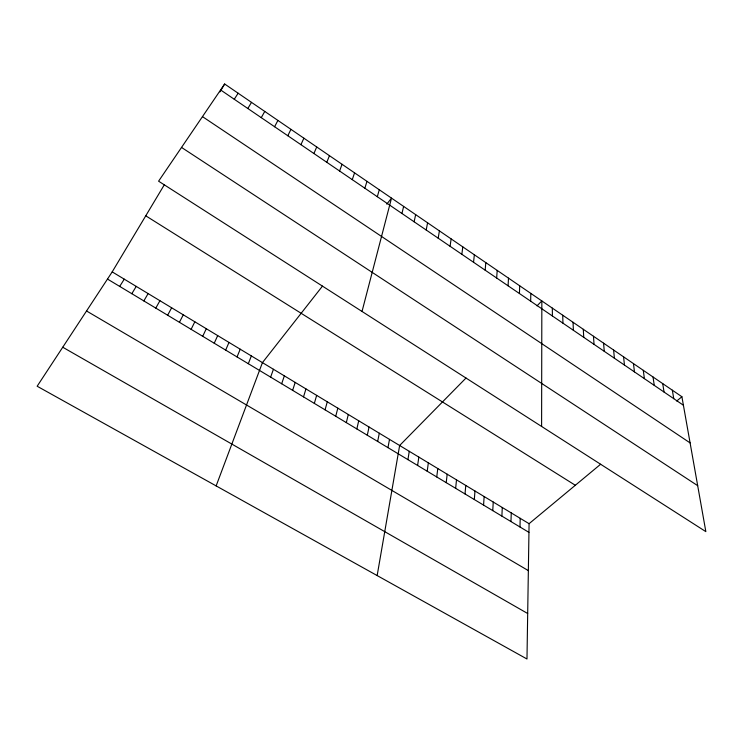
<?xml version="1.0" encoding="UTF-8"?>
<svg xmlns="http://www.w3.org/2000/svg" width="743" height="743" viewBox="0 0 743 743"><rect width="100%" height="100%" fill="white"/><g stroke="black" fill="none" stroke-linecap="round" stroke-linejoin="round"><path stroke-width="1.11" d="M541.601 426.454L541.842 300.943L537.003 305.856M600.641 464.236L529.081 523.685L526.982 659.004L37.15 386.23L112.202 271.882L164.305 184.812M530.669 301.184L530.808 293.401M519.979 526.982L520.202 518.317M510.961 521.558L511.268 512.921M519.422 293.522L519.691 285.795M501.887 516.106L502.277 507.497M508.082 285.795L508.491 278.133M492.758 510.617L493.241 502.036M483.572 505.091L484.139 496.538M496.658 278.012L497.197 270.415M474.322 499.537L474.981 491.012M465.016 493.946L465.777 485.448M485.151 270.173L485.82 262.632M455.654 488.318L456.499 479.848M473.551 262.27L474.35 254.784M446.227 482.653L447.175 474.21M436.745 476.96L437.785 468.536M461.849 254.301L462.796 246.88M427.206 471.22L428.339 462.833M417.603 465.452L418.838 457.094M450.063 246.267L451.15 238.921M407.935 459.638L409.263 451.317M438.184 238.178L439.41 230.887M377.156 575.565L399.641 445.494L466.019 378.02M387.967 447.639L389.508 439.382M426.203 230.014L427.578 222.798M377.667 441.444L379.311 433.215M414.13 221.795L415.653 214.634M367.293 435.212L369.048 427.021M356.844 428.934L358.711 420.779M401.954 213.501L403.625 206.415M346.322 422.609L348.3 414.492M362.027 311.456L391.515 198.13L386.787 204.149M335.734 416.247L337.824 408.158M325.072 409.839L327.282 401.787M377.314 196.709L379.292 189.771M314.335 403.384L316.657 395.378M303.515 396.892L305.958 388.914M364.841 188.22L366.977 181.348M292.631 390.344L295.194 382.413M352.266 179.648L354.569 172.859M281.671 383.76L284.355 375.865M270.628 377.119L273.433 369.271M339.588 171.011L342.049 164.296M216.139 485.903L262.437 362.63L322.481 286.111M248.311 363.708L251.366 355.943M326.809 162.308L329.437 155.668M237.036 356.928L240.221 349.21M313.917 153.522L316.713 146.965M225.677 350.102L228.993 342.421M214.235 343.229L217.69 335.595M300.924 144.671L303.887 138.198M202.718 336.31L206.294 328.712M287.81 135.746L290.95 129.347M191.109 329.335L194.833 321.793M179.425 322.304L183.28 314.809M274.594 126.737L277.91 120.431M167.649 315.236L171.642 307.788M261.267 117.654L264.759 111.431M155.789 308.104L159.931 300.711M143.845 300.924L148.126 293.578M219.909 91.909L224.646 83.996L681.898 396.734L705.85 531.635L158.593 181.181L224.646 83.996M247.828 108.497L251.496 102.367M131.817 293.699L136.238 286.399M119.697 286.408L124.267 279.164M234.268 99.265L238.131 93.219M676.724 401.025L681.898 396.734M62.746 347.232L527.688 613.514M86.541 310.983L528.347 570.615M107.484 279.071L528.942 532.369M112.202 271.882L529.081 523.685M145.758 215.814L575.314 485.272M181.533 147.43L697.686 485.671M202.468 116.623L690.089 442.902M220.597 89.949L683.402 405.232M672.341 390.205L673.752 398.657M662.728 383.629L664.038 392.035M653.041 376.998L654.249 385.366M643.289 370.33L644.395 378.651M633.463 363.615L634.466 371.89M623.572 356.844L624.464 365.082M613.607 350.037L614.396 358.219M603.576 343.173L604.254 351.309M593.471 336.263L594.038 344.353M583.292 329.298L583.747 337.341M573.039 322.286L573.382 330.282M562.72 315.227L562.943 323.168M552.318 308.113L552.42 315.998"/></g></svg>
